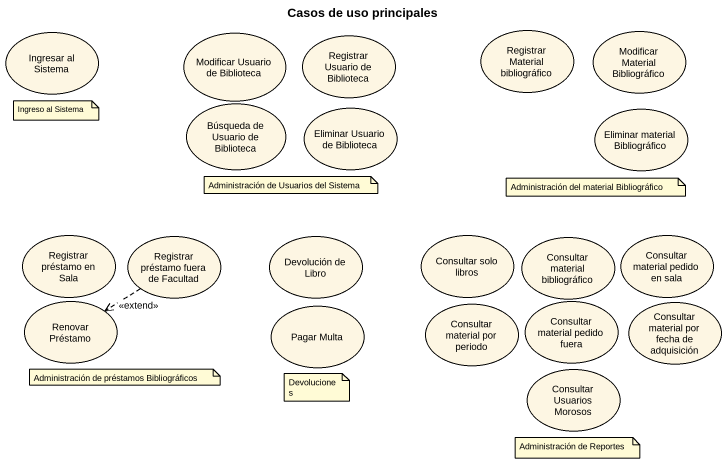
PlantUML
@startuml
title Casos de uso principales
usecase "Ingresar al Sistema" as Ingresar_al_Sistema
usecase "Modificar Usuario de Biblioteca" as Modificar_Usuario_de
usecase "Registrar Material bibliográfico" as Registrar_Material
usecase "Modificar Material Bibliográfico" as Modificar_Material
usecase "Registrar Usuario de Biblioteca" as Registrar_Usuario_de
usecase "Búsqueda de Usuario de Biblioteca" as Búsqueda_de_Usuario_de
usecase "Eliminar Usuario de Biblioteca" as Eliminar_Usuario_de
usecase "Eliminar material Bibliográfico" as Eliminar_material
usecase "Registrar préstamo en Sala" as Registrar_préstamo_en_Sala
usecase "Consultar solo libros" as Consultar_solo_libros
usecase "Consultar material pedido en sala" as Consultar_material_pedido
usecase "Registrar préstamo fuera de Facultad" as Registrar_préstamo_fuera_de
usecase "Devolución de Libro" as Devolución_de_Libro
usecase "Consultar material bibliográfico" as Consultar_material
usecase "Renovar Préstamo" as Renovar_Préstamo
usecase "Pagar Multa" as Pagar_Multa
usecase "Consultar material por periodo" as Consultar_material_por
usecase "Consultar material pedido fuera" as Consultar_material_pedido_2
usecase "Consultar material por fecha de adquisición" as Consultar_material_por_2
usecase "Consultar Usuarios Morosos" as Consultar_Usuarios_Morosos
Registrar_préstamo_fuera_de ..> Renovar_Préstamo : <<extend>>
note as N1
  Ingreso al Sistema
end note
note as N2
  Administración de Usuarios del Sistema
end note
note as N3
  Administración del material Bibliográfico
end note
note as N4
  Administración de préstamos Bibliográficos
end note
note as N5
  Devoluciones
end note
note as N6
  Administración de Reportes
end note
@enduml
